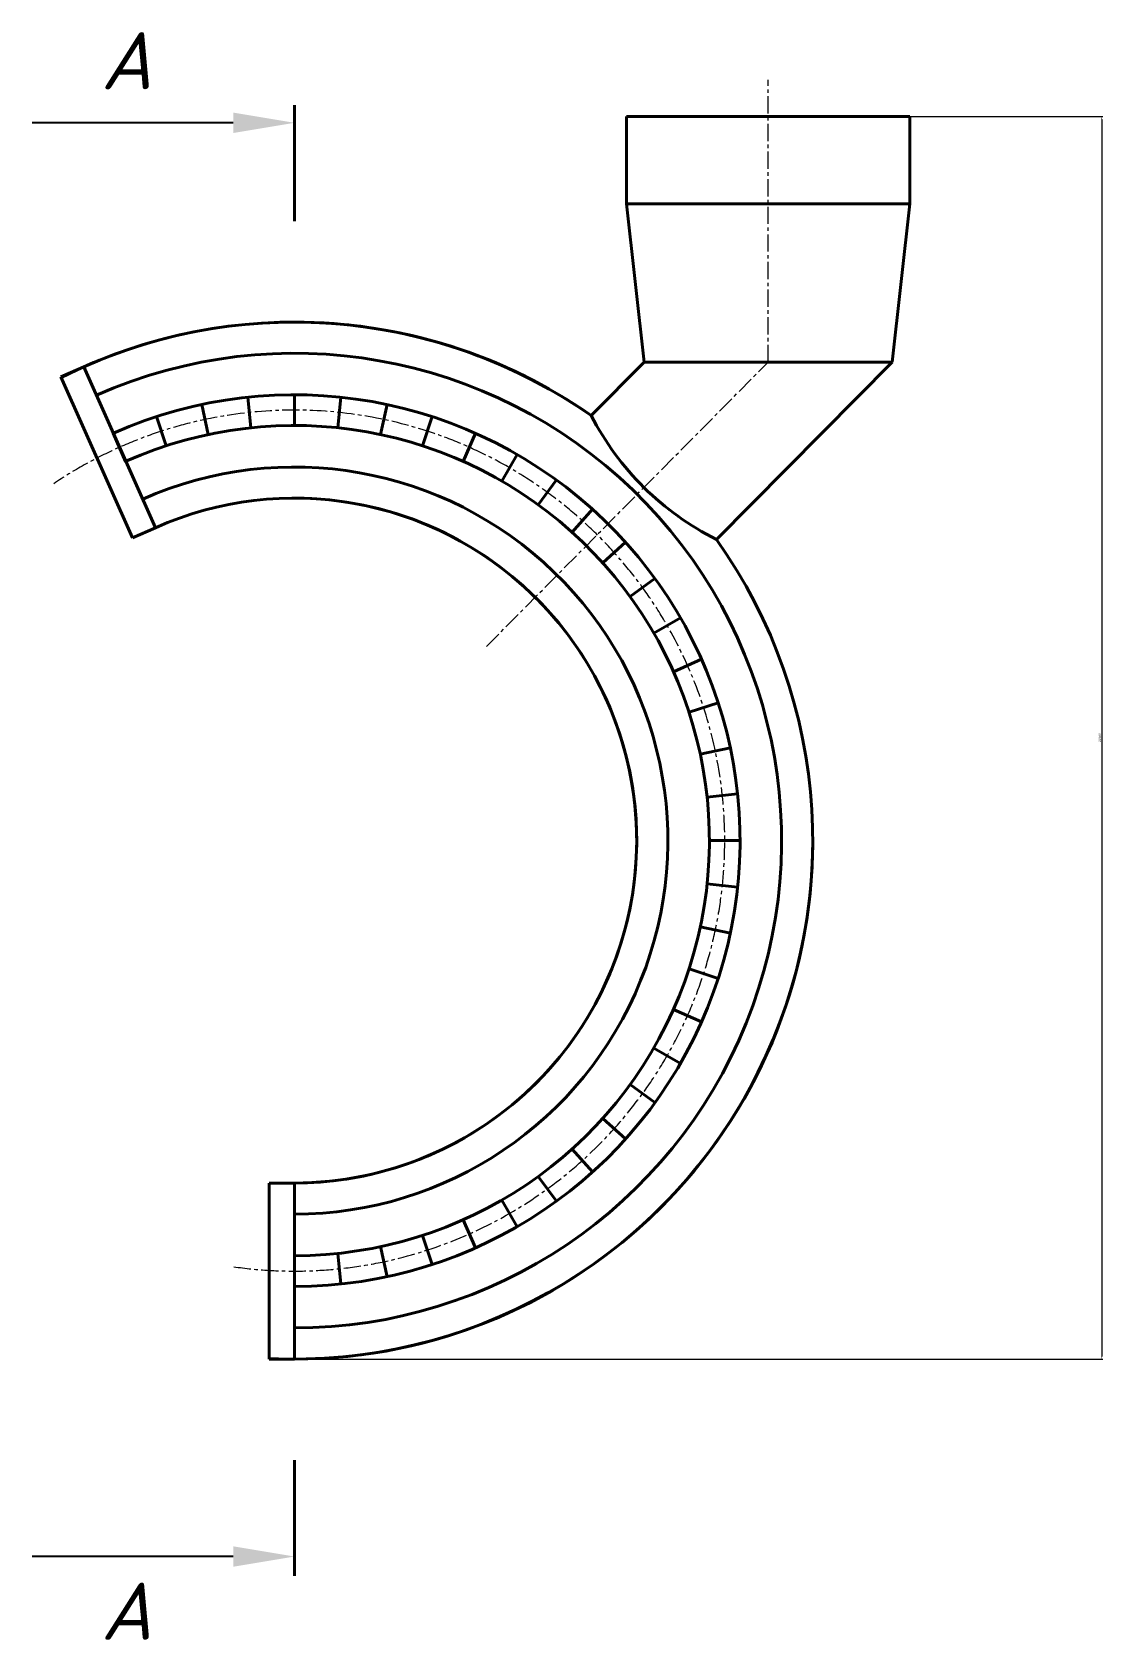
# Model space of a CAD drawing. Header units: millimetres. Extents: x 2879 to 23223, y -3142 to 6314.
# Drawn here: x 12992 to 14963, y -230 to 2728 of the extents above; entities that cross this region are included whole.
import ezdxf

# ---------------------------------------------------------------- set-up
doc = ezdxf.new("R2010")
doc.units = ezdxf.units.MM
doc.linetypes.add('осевая', pattern=[50.8, 31.75, -6.35, 6.35, -6.35])
doc.layers.get('0').update_dxf_attribs({"lineweight": 40})
for name, color, linetype, lineweight in [('Оси', 7, 'осевая', 20), ('Размеры', 7, 'Continuous', 20), ('Тонкая', 7, 'Continuous', 25)]:
    doc.layers.add(name, color=color, linetype=linetype, lineweight=lineweight)
doc.styles.add('ADRF1', font='isocpeur.ttf', dxfattribs={"oblique": 15})
doc.styles.add('Размер', font='isocpeur.ttf', dxfattribs={"oblique": 15})
doc.dimstyles.new('гост', dxfattribs={"dimtxt": 4, "dimasz": 5, "dimexe": 2, "dimexo": 0, "dimgap": 2, "dimtad": 1, "dimtoh": 1, "dimdec": 1, "dimlfac": 10, "dimtxsty": 'ADRF1', "dimcen": 2.5, "dimadec": 0, "dimazin": 0, "dimtfac": 1, "dimtdec": 1, "dimtmove": 0, "dimatfit": 3, "dimfxl": 1, "dimlwd": 20, "dimlwe": 20, "dimarcsym": 0})

# ---------------------------------------------------------------- blocks, each defined once
blk = doc.blocks.new('*D18')
at = {"layer": 'Defpoints', "color": 0, "transparency": 16777216}
for p in [(14346.6, 2572.1), (13474.6, 286.1), (14960.5, 286.1)]:
    blk.add_point(p, dxfattribs=at)
at = {"layer": 'Размеры', "color": 0, "linetype": 'Continuous', "lineweight": 20, "transparency": 16777216}
for p, q in [((14346.6, 2572.1), (14962.5, 2572.1)), ((14960.5, 2567.1), (14960.5, 291.1)), ((13474.6, 286.1), (14962.5, 286.1))]:
    blk.add_line(p, q, dxfattribs=at)
at = {"layer": 'Размеры', "color": 0, "transparency": 16777216}
for points in [[(14959.7, 2567.1), (14961.3, 2567.1), (14960.5, 2572.1)], [(14959.7, 291.1), (14961.3, 291.1), (14960.5, 286.1)]]:
    blk.add_solid(points, dxfattribs=at)
at = {"layer": 'Размеры', "color": 0, "transparency": 16777216, "insert": (14956.5, 1429.1), "char_height": 4, "attachment_point": 5, "rotation": 90, "style": 'ADRF1'}
blk.add_mtext('22860', dxfattribs=at)

msp = doc.modelspace()

# ---------------------------------------------------------------- linework, layer by layer
for p, q in [((13474.646, 2379.852), (13474.646, 2593.082)), ((14085.56, 2411.631), (14085.56, 2572.088)), ((14085.56, 2572.088), (14607.56, 2572.088)), ((14607.56, 2411.631), (14607.56, 2572.088)), ((14085.56, 2411.631), (14607.56, 2411.631)), ((14118.568, 2120.56), (14085.56, 2411.631)), ((14574.552, 2120.56), (14607.56, 2411.631)), ((13087.37, 2111.945), (13045.09, 2093.164)), ((13218.898, 1815.843), (13087.37, 2111.945)), ((14021.065, 2022.1), (14118.568, 2120.56)), ((14118.568, 2120.56), (14574.552, 2120.56)), ((14251.284, 1794.119), (14574.552, 2120.56)), ((13045.09, 2093.164), (13176.618, 1797.062)), ((13304.104, 2042.425), (13315.855, 1987.138)), ((13388.905, 2055.856), (13394.813, 1999.644)), ((13474.646, 2060.349), (13474.646, 2003.827)), ((13560.386, 2055.856), (13554.478, 1999.644)), ((13645.188, 2042.425), (13633.436, 1987.138)), ((13221.171, 2020.203), (13238.637, 1966.447)), ((13728.12, 2020.203), (13710.654, 1966.447)), ((13141.016, 1989.434), (13164.005, 1937.799)), ((13808.276, 1989.434), (13785.286, 1937.799)), ((13884.776, 1950.455), (13856.515, 1901.506)), ((13956.783, 1903.694), (13923.56, 1857.966)), ((14023.507, 1849.661), (13985.687, 1807.657)), ((13218.898, 1815.843), (13176.618, 1797.062)), ((14084.218, 1788.95), (14042.214, 1751.13)), ((14138.251, 1722.226), (14092.524, 1689.003)), ((14185.013, 1650.219), (14136.063, 1621.958)), ((14223.991, 1573.719), (14172.356, 1550.729)), ((14254.76, 1493.563), (14201.005, 1476.097)), ((14276.982, 1410.63), (14221.695, 1398.879)), ((14290.413, 1325.829), (14234.201, 1319.921)), ((14294.907, 1240.088), (14238.385, 1240.088)), ((14290.413, 1154.348), (14234.201, 1160.256)), ((14276.982, 1069.547), (14221.695, 1081.298)), ((14254.76, 986.614), (14201.005, 1004.08)), ((14223.991, 906.458), (14172.356, 929.448)), ((14185.013, 829.958), (14136.063, 858.219)), ((14138.251, 757.951), (14092.524, 791.174)), ((14084.218, 691.227), (14042.214, 729.047)), ((14023.507, 630.516), (13985.687, 672.52)), ((13956.783, 576.483), (13923.56, 622.211)), ((13474.646, 610.088), (13428.346, 610.088)), ((13428.346, 610.088), (13428.346, 286.088)), ((13474.646, 610.088), (13474.646, 286.088)), ((13884.776, 529.722), (13856.515, 578.671)), ((13808.276, 490.743), (13785.286, 542.378)), ((13728.12, 459.974), (13710.654, 513.729)), ((13474.646, 419.827), (13474.646, 476.349)), ((13560.386, 424.321), (13554.478, 480.533)), ((13645.188, 437.752), (13633.436, 493.039)), ((13428.346, 286.088), (13474.646, 286.088)), ((13474.646, 100.325), (13474.646, -112.905))]:
    msp.add_line(p, q)
for centre, radius, start, end in [((13474.646, 1240.088), 954, 55.056637, 116.730242), ((13474.646, 1240.088), 954, 55.056637, 113.950625), ((13474.646, 1240.088), 954, 55.056637, 90), ((13474.646, 1240.088), 896.67, 270, 113.950625), ((13474.646, 1240.088), 820.261, 270, 113.950625), ((14484.855, 2260.213), 521.344, 207.17622, 243.383356), ((13474.646, 1240.088), 763.739, 270, 113.950625), ((13474.646, 1240.088), 687.33, 270, 113.950625), ((13474.646, 1240.088), 630, 270, 113.950625), ((13474.646, 1240.088), 630, 270, 90), ((13474.646, 1240.088), 954, 267.2182, 35.502939), ((13474.646, 1240.088), 954, 270, 0), ((13474.646, 1240.088), 954, 270, 0)]:
    msp.add_arc(centre, radius, start, end)
at = {"layer": 'Оси'}
for p, q in [((14346.56, 2120.56), (14346.56, 2639.723)), ((13828.344, 1597.258), (14346.56, 2120.56))]:
    msp.add_line(p, q, dxfattribs=at)
msp.add_arc((13474.646, 1240.088), 792, 261.897266, 123.996448, dxfattribs=at)
at = {"layer": 'Тонкая'}
for p, q in [((13362.146, 2560.752), (12992.073, 2560.752)), ((13362.146, -77.153), (12992.073, -77.153))]:
    msp.add_line(p, q, dxfattribs=at)
for points in [[(13362.146, 2579.502), (13362.146, 2542.002), (13474.646, 2560.752)], [(13362.146, -58.403), (13362.146, -95.903), (13474.646, -77.153)]]:
    msp.add_solid(points, dxfattribs=at)

# ---------------------------------------------------------------- texts
at = {"layer": 'Тонкая', "char_height": 105, "attachment_point": 3, "style": 'Размер'}
for insert in [(13212.781, 2727.533), (13212.781, -125.23)]:
    msp.add_mtext_dynamic_manual_height_columns('A', width=22.09762, gutter_width=25, heights=[0], dxfattribs=dict(at, insert=insert))

# ---------------------------------------------------------------- dimensions: what is measured, and where the dimension line sits
at = {"layer": 'Размеры'}
dim = msp.add_linear_dim(base=(14960.504, 286.088), p1=(14346.56, 2572.088), p2=(13474.646, 286.088), angle=90, dimstyle='гост', dxfattribs=at)
dim.commit()
dim.dimension.update_dxf_attribs({"geometry": '*D18', "text_midpoint": (14956.504, 1429.088)})

doc.saveas('drawing.dxf')
